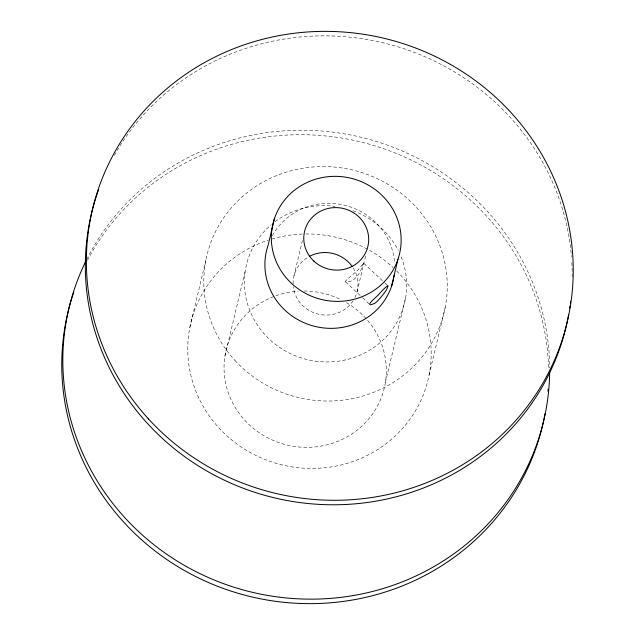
<?xml version="1.0" encoding="UTF-8"?>
<svg xmlns="http://www.w3.org/2000/svg" width="635" height="635" viewBox="0 0 635 635"><rect width="100%" height="100%" fill="white"/><g stroke="black" fill="none" stroke-linecap="round" stroke-linejoin="round"><path stroke-width="0.48" stroke-dasharray="3.17 2.38" d="M363.355 262.898C361.505 271.216 355.362 282.829 345.646 281.924L345.432 281.17C351.163 275.011 359.315 270.629 363.355 262.898L384.342 282.504M189.825 327.469L205.883 260.064M224.988 355.822L245.332 270.439M293.973 275.892L302.403 240.514M357.084 291.703L365.736 255.373M385.389 382.532L405.725 297.156M429.117 374.936L445.175 307.53M385.064 283.178L387.231 285.21M345.646 281.924L362.069 297.259M362.776 297.926L369.919 304.594M86.709 259.397A243.967 233.918 13.4 0 1 359.577 136.922A243.967 233.918 13.4 0 1 549.688 367.935M396.661 271.01A121.983 116.959 13.4 0 1 381.222 447.191A121.983 116.959 13.4 0 1 202.001 404.265A121.983 116.959 13.4 0 1 268.097 240.213M271.859 239.038A121.983 116.959 13.4 0 1 304.792 233.99M305.737 233.974A121.983 116.959 13.4 0 1 393.113 267.573M87.447 260.374A243.967 233.918 13.4 0 1 358.497 141.414A243.967 233.918 13.4 0 1 548.569 368.459M346.456 302.649A81.32 77.97 13.4 0 1 358.696 428.903A81.32 77.97 13.4 0 1 230.537 398.439A81.32 77.97 13.4 0 1 298.267 291.195M304.054 291.02A81.32 77.97 13.4 0 1 341.352 299.879M114.308 155.424A243.967 233.918 13.4 0 1 379.039 41.87A243.967 233.918 13.4 0 1 571.452 256.746M571.849 262.668A243.967 233.918 13.4 0 1 572.143 278.527M272.391 235.609A65.056 62.381 13.4 0 1 343.225 204.907A65.056 62.381 13.4 0 1 394.573 262.692M401.161 256.865A81.32 77.97 13.4 0 1 363.807 353.401A81.32 77.97 13.4 0 1 259.096 327.462A81.32 77.97 13.4 0 1 271.28 224.695M275.153 221.615A81.32 77.97 13.4 0 1 335.026 206.367M352.854 210.717A81.32 77.97 13.4 0 1 398.312 250.587M353.227 268.002A32.528 31.186 13.4 0 1 354.886 297.664M353.092 300.815A32.528 31.186 13.4 0 1 318.373 314.158A32.528 31.186 13.4 0 1 293.275 286.702M293.084 283.988A32.528 31.186 13.4 0 1 307.808 257.286M234.942 360.434A121.983 116.959 13.4 0 0 441.23 322.318A121.983 116.959 13.4 0 0 300.418 168.648A121.983 116.959 13.4 0 0 234.942 360.434"/><path stroke-width="0.95" d="M274.526 218.321L268.105 245.285A65.056 62.381 13.4 0 0 313.484 326.033A65.056 62.381 13.4 0 0 393.525 278.955M391.517 286.369L397.939 259.405A65.056 62.381 13.4 0 0 322.842 177.451A65.056 62.381 13.4 0 0 287.917 279.733A65.056 62.381 13.4 0 0 397.939 259.405M549.664 372.888A243.967 233.918 13.4 0 1 251.436 592.082A243.967 233.918 13.4 0 1 85.836 261.168M545.02 413.742A243.967 233.918 13.4 0 1 246.372 595.582A243.967 233.918 13.4 0 1 73.795 292.14M548.084 389.223A243.967 233.918 13.4 0 1 547.942 391.192M568.571 314.881A243.967 233.918 13.4 0 1 269.923 496.721A243.967 233.918 13.4 0 1 97.346 193.286M97.663 192.349A243.967 233.918 13.4 0 1 98.655 189.563M570.619 301.196A243.967 233.918 13.4 0 1 570.381 303.165M569.984 306.102A243.967 233.918 13.4 0 1 569.698 308.062M394.176 275.153A65.056 62.381 13.4 0 1 393.883 277.058M309.412 256.373A32.528 31.186 13.4 0 1 352.195 266.47M387.961 285.885L386.604 289.679A13.017 1.722 -49.9 0 1 376.706 301.855L374.491 303.506L370.8 304.76A12.756 2.461 -35.1 0 1 371.658 301.165L378.357 294.918A13.017 1.722 -49.9 0 1 387.469 286.075L387.961 285.885M148.638 419.092A243.967 233.918 13.4 0 0 561.205 342.86A243.967 233.918 13.4 0 0 279.59 35.528A243.967 233.918 13.4 0 0 148.638 419.092M313.865 261.104A32.528 31.186 13.4 0 0 367.784 246.769A32.528 31.186 13.4 0 0 327.049 208.717A32.528 31.186 13.4 0 0 313.865 261.104"/></g></svg>
